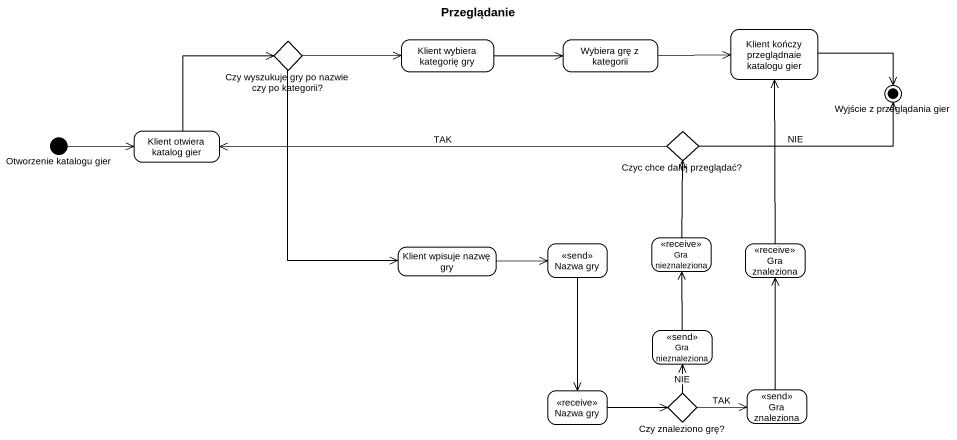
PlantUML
@startuml
title Przeglądanie
hide empty description
state "Czy wyszukuje gry po nazwie czy po kategorii?" as Czy_wyszukuje_gry_po_nazwie <<choice>>
state "Klient wybiera kategorię gry" as Klient_wybiera_kategorię_gry
state "Wybiera grę z kategorii" as Wybiera_grę_z_kategorii
state "Klient kończy przeglądnaie katalogu gier" as Klient_kończy_przeglądnaie
state "Wyjście z przeglądania gier" as Wyjście_z_przeglądania_gier <<end>>
state "Klient otwiera katalog gier" as Klient_otwiera_katalog_gier
state "Czyc chce dalej przeglądać?" as Czyc_chce_dalej_przeglądać <<choice>>
state "Otworzenie katalogu gier" as Otworzenie_katalogu_gier <<start>>
state "Klient wpisuje nazwę gry" as Klient_wpisuje_nazwę_gry
state "Nazwa gry" as Nazwa_gry <<send>>
state "Gra nieznaleziona" as Gra_nieznaleziona <<receive>>
state "Gra znaleziona" as Gra_znaleziona <<receive>>
state "Gra nieznaleziona" as Gra_nieznaleziona_2 <<send>>
state "Nazwa gry" as Nazwa_gry_2 <<receive>>
state "Czy znaleziono grę?" as Czy_znaleziono_grę <<choice>>
state "Gra znaleziona" as Gra_znaleziona_2 <<send>>
Czy_wyszukuje_gry_po_nazwie -right-> Klient_wybiera_kategorię_gry
Czy_wyszukuje_gry_po_nazwie --> Klient_wpisuje_nazwę_gry
Klient_wybiera_kategorię_gry -right-> Wybiera_grę_z_kategorii
Wybiera_grę_z_kategorii -right-> Klient_kończy_przeglądnaie
Klient_kończy_przeglądnaie -right-> Wyjście_z_przeglądania_gier
Klient_otwiera_katalog_gier -up-> Czy_wyszukuje_gry_po_nazwie
Czyc_chce_dalej_przeglądać -right-> Wyjście_z_przeglądania_gier : NIE
Czyc_chce_dalej_przeglądać -left-> Klient_otwiera_katalog_gier : TAK
Otworzenie_katalogu_gier -right-> Klient_otwiera_katalog_gier
Klient_wpisuje_nazwę_gry -right-> Nazwa_gry
Nazwa_gry --> Nazwa_gry_2
Gra_nieznaleziona -up-> Czyc_chce_dalej_przeglądać
Gra_znaleziona -up-> Klient_kończy_przeglądnaie
Gra_nieznaleziona_2 -up-> Gra_nieznaleziona
Nazwa_gry_2 -right-> Czy_znaleziono_grę
Czy_znaleziono_grę -up-> Gra_nieznaleziona_2 : NIE
Czy_znaleziono_grę -right-> Gra_znaleziona_2 : TAK
Gra_znaleziona_2 -up-> Gra_znaleziona
@enduml
